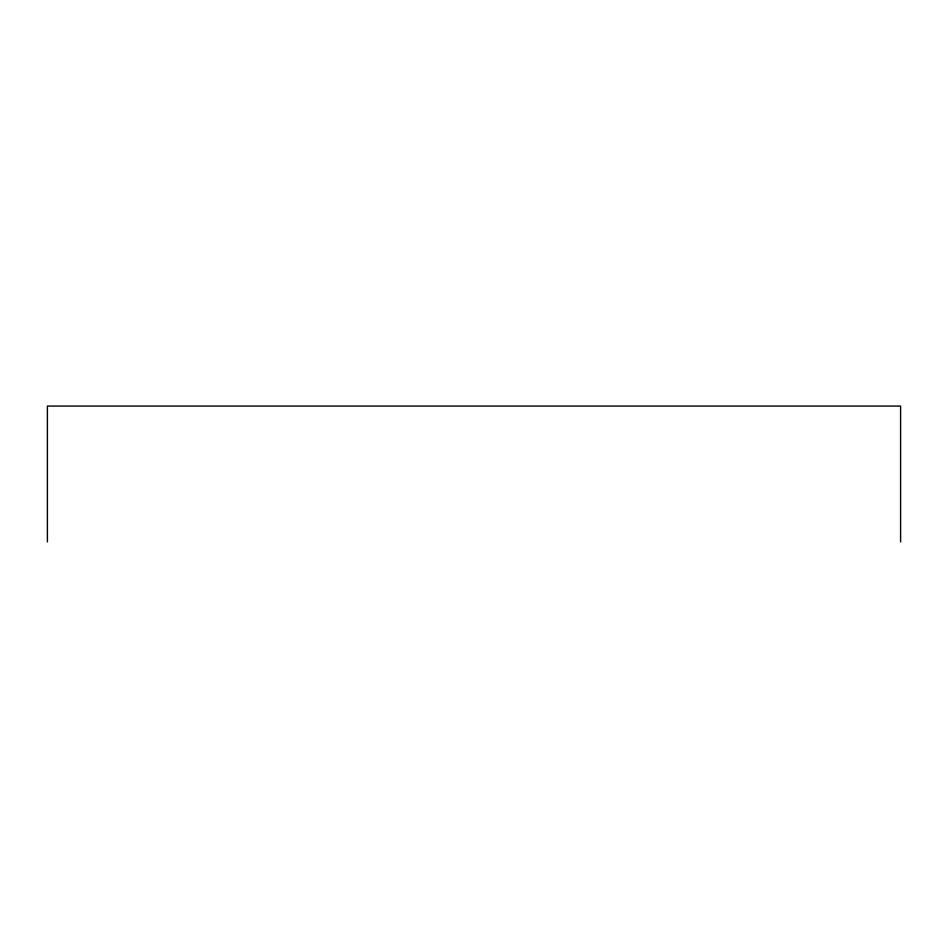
<?xml version="1.0" encoding="UTF-8"?>
<svg xmlns="http://www.w3.org/2000/svg" width="948" height="948" viewBox="0 0 948 948"><rect width="100%" height="100%" fill="white"/><g stroke="black" fill="none" stroke-linecap="round" stroke-linejoin="round"><path stroke-width="1.42" d="M900.6 541.936L900.6 406.064L47.4 406.064L47.4 541.936"/></g></svg>
